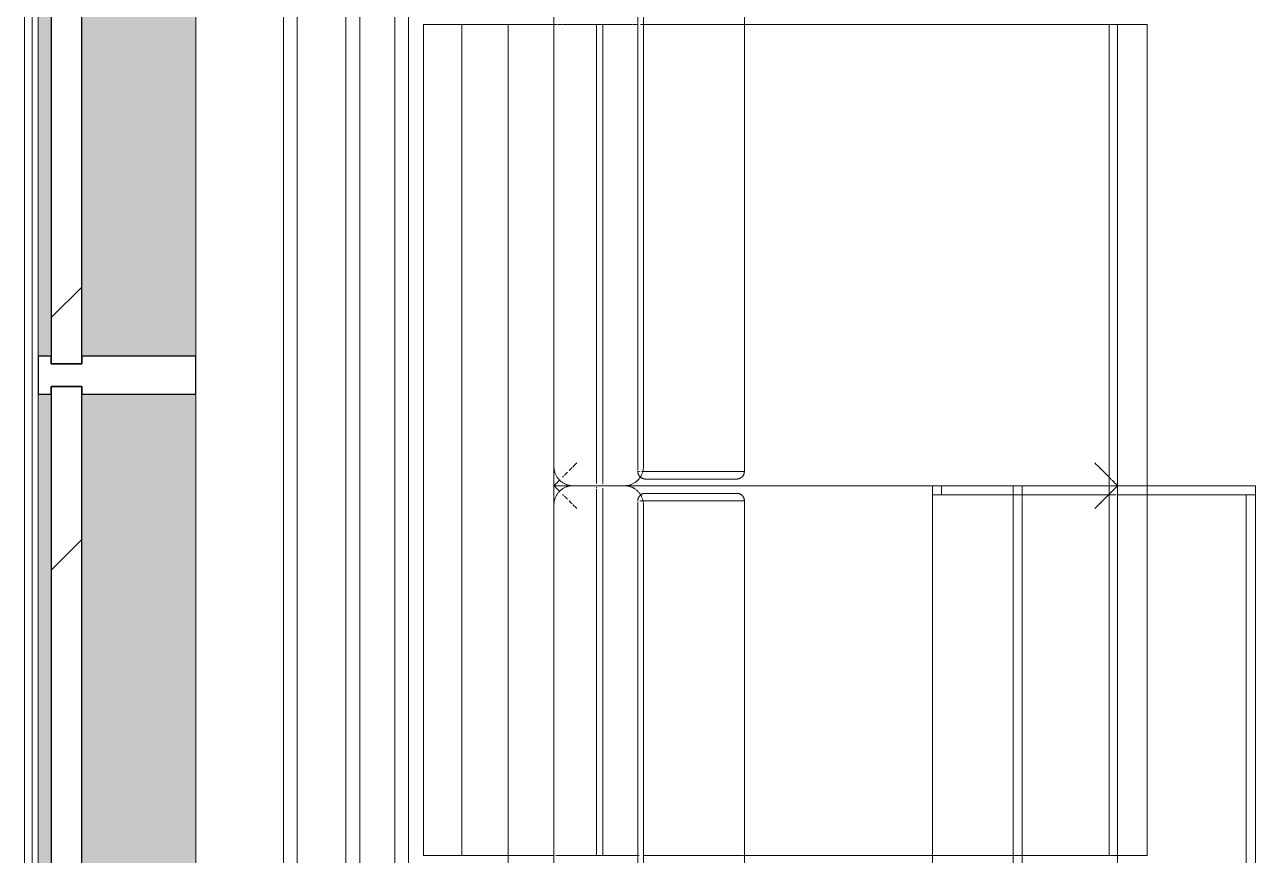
# Model space of a CAD drawing. Header units: millimetres. Extents: x 855 to 103073, y -1987 to 27400.
# Drawn here: x 26633 to 28249, y 23320 to 24410 of the extents above; entities that cross this region are included whole.
import ezdxf

# ---------------------------------------------------------------- set-up
doc = ezdxf.new("R2010")
doc.units = ezdxf.units.MM
for name, color, linetype, lineweight in [('A-GLAZ-CURT', 7, 'Continuous', 9), ('A-GLAZ-CURT-1', 7, 'Continuous', 25), ('A-GLAZ-CWMG', 7, 'Continuous', 9), ('A-GLAZ-CWMG-2', 7, 'Continuous', 25), ('M-EQPM', 7, 'Continuous', 9)]:
    doc.layers.add(name, color=color, linetype=linetype, lineweight=lineweight)
doc.layers.add('I-FURN-13', color=7, linetype='Continuous', lineweight=9, true_color=0xf0f0f0)

# ---------------------------------------------------------------- blocks, each defined once
blk = doc.blocks.new('Системная панель - Стекло - 40мм-23998914-План разверток пом_ 1_02_ Этаж 1')
at = {"layer": 'A-GLAZ-CURT'}
h = blk.add_hatch(dxfattribs=at)
h.set_pattern_fill('FP_7', color=256, style=0, pattern_type=2)
h.set_pattern_definition([(135, (23450.12, -3971.1), (-282.843, -282.843), [200, -600]), (135, (23550.12, -4171.1), (-282.843, -282.843), [600, -200]), (135, (23650.12, -3771.1), (-282.843, -282.843), [200, -600])])
h.paths.add_polyline_path([(385, 0), (385, 40), (-385, 40), (-385, 0), (-119.9, 0)])
at = {"layer": 'A-GLAZ-CURT-1'}
for p, q in [((385, 40), (-385, 40)), ((-385, 40), (-385, 0)), ((385, 0), (385, 40)), ((-385, 0), (385, 0))]:
    blk.add_line(p, q, dxfattribs=at)
blk = doc.blocks.new('Прямоугольный импост - Импост структурный с накладкой - 190мм-23186010-План разверток пом_ 1_02_ Этаж 1')
at = {"layer": 'A-GLAZ-CWMG'}
for points in [[(3854.1, 23175.1), (3871.1, 23175.1), (3871.1, 23925.1), (3854.1, 23925.1), (3854.1, 23670.1)], [(4061.1, 23175.1), (4061.1, 23925.1), (3911.1, 23925.1), (3911.1, 23175.1)]]:
    blk.add_hatch(color=256, dxfattribs=at).paths.add_polyline_path(points)
for p, q in [((3854.1, 23175.1), (3854.1, 23925.1)), ((4061.1, 23175.1), (4061.1, 23925.1))]:
    blk.add_line(p, q, dxfattribs=at)
blk = doc.blocks.new('Прямоугольный импост - Импост структурный с накладкой - 190мм-22862219-План разверток пом_ 1_02_ Этаж 1')
at = {"layer": 'A-GLAZ-CWMG-2'}
for p, q in [((-25, 0), (-25, 17)), ((-25, 17), (25, 17)), ((25, 17), (25, 0)), ((-15, 0), (-25, 0)), ((-15, -40), (-15, 0)), ((25, 0), (15, 0)), ((15, 0), (15, -40)), ((-25, -190), (-25, -40)), ((-25, -40), (-15, -40)), ((15, -40), (25, -40)), ((25, -40), (25, -190)), ((25, -190), (-25, -190))]:
    blk.add_line(p, q, dxfattribs=at)
blk = doc.blocks.new('Системная панель - Стекло - 40мм-V5-План разверток пом_ 1_02_ Этаж 1')
at = {"layer": 'A-GLAZ-CURT'}
h = blk.add_hatch(dxfattribs=at)
h.set_pattern_fill('FP_11', color=256, style=0, pattern_type=2)
h.set_pattern_definition([(135, (24250.12, -3971.1), (-282.843, -282.843), [200, -600]), (135, (24350.12, -4171.1), (-282.843, -282.843), [600, -200]), (135, (24450.12, -3771.1), (-282.843, -282.843), [200, -600])])
h.paths.add_polyline_path([(385, 0), (385, 40), (-385, 40), (-385, 0)])
at = {"layer": 'A-GLAZ-CURT-1'}
for p, q in [((385, 40), (-385, 40)), ((-385, 40), (-385, 0)), ((385, 0), (385, 40)), ((-385, 0), (385, 0))]:
    blk.add_line(p, q, dxfattribs=at)
blk = doc.blocks.new('Прямоугольный импост - Импост структурный с накладкой - 170мм-23186685-План разверток пом_ 1_02_ Этаж 1')
at = {"layer": 'A-GLAZ-CWMG'}
for p, q in [((3836.1, 20728.2), (3836.1, 27150.1)), ((3846.1, 20728.2), (3846.1, 27150.1))]:
    blk.add_line(p, q, dxfattribs=at)
blk = doc.blocks.new('Кофетейбл Leger _Minotti_ - 1_74-25577647-План разверток пом_ 1_02_ Этаж 1')
at = {"layer": 'I-FURN-13'}
for p, q in [((212, 275), (-212, 275)), ((-212, 275), (-212, -275)), ((-212, -275), (-212, 275)), ((-212, 275), (212, 275)), ((-200, 275), (-212, 275)), ((-212, 275), (-200, 275)), ((-212, 275), (-212, 263)), ((-200, 275), (-212, 275)), ((-212, 275), (-200, 275)), ((212, 275), (-212, 275)), ((-212, 275), (-212, -275)), ((-212, 263), (-212, 275)), ((-212, 275), (-200, 275)), ((-106.6, 275), (-200, 275)), ((-200, 275), (-106.6, 275)), ((-200, 263), (-200, 275)), ((-200, 275), (-106.6, 275)), ((-94, 275), (-106, 275)), ((-106, 275), (-94, 275)), ((-106, 275), (-106, 263)), ((-94, 275), (-106, 275)), ((-106, 275), (-94, 275)), ((-106, 275), (-94, 275)), ((-26.1, 275), (-94, 275)), ((-94, 275), (-26.1, 275)), ((-94, 263), (-94, 275)), ((-94, 275), (212, 275)), ((1.1, 275), (-25.6, 275)), ((-25.6, 275), (1.1, 275)), ((20, 275), (1.4, 275)), ((1.4, 275), (20, 275)), ((25.5, 275), (20.2, 275)), ((20.2, 275), (25.5, 275)), ((29.1, 275), (25.8, 275)), ((25.8, 275), (29.1, 275)), ((70, 275), (31.1, 275)), ((31.1, 275), (70, 275)), ((212, 275), (70, 275)), ((70, 275), (212, 275)), ((212, -275), (212, 275)), ((212, 275), (212, -275)), ((212, 263), (212, 275)), ((212, 275), (212, 263)), ((212, -275), (212, 275)), ((212, 275), (212, -275)), ((-212, 273), (-212, 263)), ((-212, 263), (-212, 273)), ((-212, 263), (-212, 273)), ((-212, 263), (-200, 263)), ((-200, 263), (-212, 263)), ((-212, 263), (-200, 263)), ((-200, 263), (-212, 263)), ((-212, -263), (-212, 263)), ((-200, 273), (-200, 264.3)), ((-200, 263), (-106.6, 263)), ((-106.6, 263), (-200, 263)), ((-106, 271), (-106, 273.4)), ((-106, 266.2), (-106, 270.1)), ((-106, 263), (-106, 265.1)), ((-94, 263), (-106, 263)), ((-106, 263), (-106, -210)), ((-106, -210), (-106, 263)), ((-106, 263), (-94, 263)), ((-106, 263), (-94, 263)), ((-94, 263), (-106, 263)), ((-106, 263), (-94, 263)), ((-94, 263), (-106, 263)), ((-94, 273.5), (-94, 271)), ((-94, 270.2), (-94, 266.3)), ((-94, 265.2), (-94, 263)), ((-94, 260), (-94, 263)), ((-94, 263), (-94, 260)), ((-94, 263), (1.1, 263)), ((1.1, 263), (-94, 263)), ((-94, -210), (-94, 258.9)), ((-94, 258.9), (-94, -210)), ((1.5, 263), (19.1, 263)), ((19.1, 263), (1.5, 263)), ((20.2, 263), (22.3, 263)), ((22.3, 263), (20.2, 263)), ((22.4, 263), (25.5, 263)), ((25.5, 263), (22.4, 263)), ((25.7, 263), (27.1, 263)), ((27.1, 263), (25.7, 263)), ((27.1, 263), (29.1, 263)), ((29.1, 263), (27.1, 263)), ((31.1, 263), (70, 263)), ((70, 263), (31.1, 263)), ((70, 263), (212, 263)), ((200, 263), (70, 263)), ((212, 263), (200, 263)), ((200, 263), (200, -263)), ((200, -263), (200, 263)), ((200, 263), (212, 263)), ((212, 263), (200, 263)), ((212, -263), (212, 263)), ((212, 263), (212, -263)), ((-106, -210), (-106, -220)), ((-106, -220), (-106, -210)), ((-94, -220), (-94, -210)), ((-94, -210), (-94, -220)), ((-106, -220), (-106, -263)), ((-106, -263), (-106, -220)), ((-94, -263), (-94, -220)), ((-94, -220), (-94, -263)), ((-200, -263), (-212, -263)), ((-212, -263), (-212, -275)), ((-212, -275), (-212, -263)), ((-212, -263), (-200, -263)), ((-212, -263), (-212, -275)), ((-200, -263), (-212, -263)), ((-212, -263), (-200, -263)), ((-212, -275), (-212, -263)), ((-212, -275), (-212, -263)), ((-106.6, -263), (-200, -263)), ((-200, -263), (-106.6, -263)), ((-200, -275), (-200, -263)), ((-200, -263), (-200, -274.7)), ((-106, -263), (-94, -263)), ((-94, -263), (-106, -263)), ((-94, -263), (-106, -263)), ((-106, -263), (-94, -263)), ((-106, -263), (-106, -275)), ((-94, -263), (-106, -263)), ((-106, -263), (-94, -263)), ((-106, -275), (-106, -263)), ((6.1, -263), (-94, -263)), ((-94, -263), (6.1, -263)), ((-94, -275), (-94, -263)), ((-94, -263), (-94, -275)), ((15.2, -263), (6.2, -263)), ((6.2, -263), (15.2, -263)), ((20, -263), (16.1, -263)), ((16.1, -263), (20, -263)), ((21.6, -263), (20.3, -263)), ((20.3, -263), (21.6, -263)), ((25.6, -263), (22.3, -263)), ((22.3, -263), (25.6, -263)), ((29.1, -263), (27.1, -263)), ((27.1, -263), (29.1, -263)), ((32.5, -263), (31.1, -263)), ((31.1, -263), (32.5, -263)), ((44.7, -263), (33, -263)), ((33, -263), (44.7, -263)), ((54.3, -263), (45.2, -263)), ((45.2, -263), (54.3, -263)), ((64, -263), (55.9, -263)), ((55.9, -263), (64, -263)), ((69.8, -263), (64.3, -263)), ((64.3, -263), (69.8, -263)), ((212, -263), (69.8, -263)), ((69.8, -263), (200, -263)), ((200, -263), (212, -263)), ((212, -263), (200, -263)), ((200, -263), (212, -263)), ((212, -275), (212, -263)), ((212, -263), (212, -275)), ((-212, -275), (212, -275)), ((212, -275), (-212, -275)), ((-212, -275), (-200, -275)), ((-200, -275), (-212, -275)), ((-212, -275), (-200, -275)), ((-200, -275), (-212, -275)), ((-212, -275), (212, -275)), ((-200, -275), (-212, -275)), ((-200, -275), (-106.6, -275)), ((-106.6, -275), (-200, -275)), ((-106.6, -275), (-200, -275)), ((-106, -275), (-94, -275)), ((-94, -275), (-106, -275)), ((-106, -275), (-94, -275)), ((-94, -275), (-106, -275)), ((-94, -275), (-106, -275)), ((-94, -275), (6.3, -275)), ((6.3, -275), (-94, -275)), ((212, -275), (-94, -275)), ((6.4, -275), (15.3, -275)), ((15.3, -275), (6.4, -275)), ((16.1, -275), (20, -275)), ((20, -275), (16.1, -275)), ((22.3, -275), (25.6, -275)), ((25.6, -275), (22.3, -275)), ((27.1, -275), (29.2, -275)), ((29.2, -275), (27.1, -275)), ((31.1, -275), (32.4, -275)), ((32.4, -275), (31.1, -275)), ((33, -275), (44.6, -275)), ((44.6, -275), (33, -275)), ((45.2, -275), (54.3, -275)), ((54.3, -275), (45.2, -275)), ((55.9, -275), (63.9, -275)), ((63.9, -275), (55.9, -275)), ((64.3, -275), (69.8, -275)), ((69.8, -275), (64.3, -275)), ((70, -275), (212, -275)), ((212, -275), (70, -275))]:
    blk.add_line(p, q, dxfattribs=at)
blk = doc.blocks.new('Диван базовый _4 подушки_ - 1_56-26565671-План разверток пом_ 1_02_ Этаж 1')
at = {"layer": 'I-FURN-13'}
for p, q in [((-485, 400), (-495, 400)), ((-485, 400), (-495, 400)), ((605, 400), (-485, 400)), ((605, 400), (-485, 400)), ((-25, 340), (-767.5, 340)), ((-495, 340), (-485, 340)), ((-485, 340), (-495, 340)), ((-485, 340), (-25, 340)), ((-25, 340), (-485, 340)), ((-25, 340), (25, 340)), ((0, 340), (-25, 340)), ((25, 340), (0, 340)), ((0, 340), (0, 315)), ((0, 315), (0, 340)), ((605, 340), (25, 340)), ((767.5, 340), (25, 340)), ((25, 340), (605, 340)), ((0, 315), (0, 284.3)), ((0, 315), (0, 247.5)), ((0, 247.5), (0, 315)), ((0, 284.3), (0, 315)), ((0, 284.3), (0, 276.4)), ((0, 276.4), (0, 284.3)), ((0, 275.8), (0, 247.5)), ((0, 247.5), (0, 275.8)), ((0, 247.5), (0, -156.9)), ((0, -156.9), (0, 247.5)), ((-25, 230), (-633, 230)), ((-21.1, 230), (-25, 230)), ((-20, 230), (-19.6, 230)), ((-20, 224.7), (-20, 227.1)), ((-20, 227.1), (-20, 224.7)), ((-20, 227), (-20, 225.9)), ((-20, 225.9), (-20, 227)), ((-20, 225.2), (-20, 226.5)), ((-20, 226.5), (-20, 225.2)), ((-17.6, 229.7), (-17.2, 229.6)), ((-17.2, 229.6), (-16.9, 229.5)), ((-15.4, 228.9), (-15, 228.7)), ((-15, 228.7), (-14.7, 228.5)), ((-14.7, 228.5), (-14.4, 228.3)), ((-14.4, 228.3), (-14, 228)), ((12.4, 227.7), (12.8, 228)), ((14.5, 229), (14.8, 229.2)), ((14.8, 229.2), (15.2, 229.3)), ((18.7, 230), (18.8, 230)), ((19, 230), (18.8, 230)), ((18.8, 229.7), (18.8, 228.9)), ((18.8, 228.9), (18.8, 229.7)), ((18.8, 229.4), (18.8, 227.6)), ((18.8, 227.6), (18.8, 229.4)), ((25, 230), (20.6, 230)), ((767.5, 230), (25, 230)), ((-767.5, 222.5), (-25, 222.5)), ((-20, 225.6), (-20, 222.2)), ((-20, 222.2), (-20, 225.6)), ((-20, 218.8), (-20, 224.8)), ((-20, 224.8), (-20, 223.5)), ((-20, 221.5), (-20, 224.4)), ((-20, 224.4), (-20, 223.4)), ((-20, 223.5), (-20, 189.8)), ((-20, 223.4), (-20, 221.5)), ((-20, 222.1), (-20, 219.7)), ((-20, 219.3), (-20, 222.1)), ((-20, 219.6), (-20, 221.5)), ((-20, 221.5), (-20, 189.6)), ((-20, 219.7), (-20, 190.4)), ((-20, 186.8), (-20, 219.6)), ((-20, 216.5), (-20, 219.3)), ((-20, 187), (-20, 218.8)), ((-20, 186.9), (-20, 217.7)), ((-20, 217.2), (-20, 186.9)), ((-20, 213.2), (-20, 216.5)), ((-20, 197.3), (-20, 213.2)), ((-10, 218.5), (-10, 217.2)), ((-10, 160), (-10, 218.5)), ((-10, 217.2), (-10, 160)), ((-10, 215.3), (-10, 214.3)), ((8.8, 218.5), (8.8, 217.2)), ((8.8, 160), (8.8, 218.5)), ((8.8, 217.2), (8.8, 160)), ((18.8, 225), (18.8, 218.8)), ((18.8, 223.3), (18.8, 225)), ((18.8, 224.5), (18.8, 221.5)), ((18.8, 223.4), (18.8, 224.5)), ((18.8, 221.5), (18.8, 223.4)), ((18.8, 189.8), (18.8, 223.3)), ((18.8, 221.5), (18.8, 219.6)), ((18.8, 189.6), (18.8, 221.5)), ((18.8, 219.6), (18.8, 186.8)), ((18.8, 218.8), (18.8, 187)), ((18.8, 217.7), (18.8, 186.9)), ((18.8, 186.9), (18.8, 217.2)), ((25, 222.5), (767.5, 222.5)), ((-20, 192), (-20, 197.3)), ((-10, 208.1), (-10, 206.9)), ((8.8, 204.7), (8.8, 206.2)), ((-20, 187.7), (-20, 192)), ((-20, 190.4), (-20, 187)), ((-20, 189.8), (-20, 184)), ((-20, 189.6), (-20, 183.9)), ((-20, 160), (-20, 187)), ((-20, 186.3), (-20, 160)), ((-20, 161.6), (-20, 186.3)), ((-20, 160), (-20, 186.1)), ((-20, 186), (-20, 160)), ((-20, 160), (-20, 186)), ((-20, 184), (-20, 160)), ((-20, 183.9), (-20, 160)), ((18.8, 184), (18.8, 189.8)), ((18.8, 183.9), (18.8, 189.6)), ((18.8, 186.3), (18.8, 173.5)), ((18.8, 186.1), (18.8, 173.7)), ((18.8, 160), (18.8, 186)), ((18.8, 186), (18.8, 160)), ((18.8, 160), (18.8, 184)), ((18.8, 160), (18.8, 183.9)), ((-20, 160), (-20, 161.6)), ((18.8, 173.3), (18.8, 160)), ((18.8, 173.1), (18.8, 160)), ((-20, 160), (-20, 146.6)), ((-20, 133), (-20, 160)), ((-20, 146.7), (-20, 160)), ((-20, 160), (-20, 136.1)), ((-20, 134), (-20, 160)), ((-20, 160), (-20, 134)), ((-20, 158.4), (-20, 160)), ((-20, 160), (-20, 136)), ((-20, 146.9), (-20, 158.4)), ((-20, 133.7), (-20, 146.5)), ((-20, 133.9), (-20, 146.3)), ((-20, 146.2), (-20, 133.7)), ((-10, 160), (-10, 102.8)), ((-10, 101.5), (-10, 160)), ((8.8, 160), (8.8, 102.8)), ((8.8, 101.5), (8.8, 160)), ((18.8, 134), (18.8, 160)), ((18.8, 160), (18.8, 134)), ((18.8, 160), (18.8, 133.9)), ((18.8, 136.1), (18.8, 160)), ((18.8, 160), (18.8, 133.7)), ((18.8, 136), (18.8, 160)), ((-20, 136.1), (-20, 130.4)), ((-20, 136), (-20, 130.2)), ((-20, 100.4), (-20, 133.2)), ((-20, 102.8), (-20, 133.1)), ((-20, 133.1), (-20, 102.3)), ((-20, 133), (-20, 129.6)), ((-20, 101.2), (-20, 133)), ((-20, 128), (-20, 132.3)), ((-20, 130.4), (-20, 110.5)), ((-20, 130.2), (-20, 96.7)), ((-20, 129.6), (-20, 100.3)), ((18.8, 130.4), (18.8, 136.1)), ((18.8, 130.2), (18.8, 136)), ((18.8, 133.2), (18.8, 100.4)), ((18.8, 102.8), (18.8, 133.1)), ((18.8, 133.1), (18.8, 102.3)), ((18.8, 133), (18.8, 101.2)), ((18.8, 96.6), (18.8, 130.4)), ((18.8, 96.7), (18.8, 130.2)), ((-20, 122.7), (-20, 128)), ((-20, 106.8), (-20, 122.7)), ((8.8, 114.9), (8.8, 116.5)), ((8.8, 113.3), (8.8, 114.9)), ((-20, 110.5), (-20, 96.6)), ((-20, 103.5), (-20, 106.8)), ((-20, 100.7), (-20, 103.5)), ((-20, 92.6), (-20, 101.2)), ((-20, 93.1), (-20, 100.7)), ((-20, 92.4), (-20, 100.4)), ((-20, 100.3), (-20, 92.3)), ((-10, 102.8), (-10, 101.5)), ((8.8, 111.9), (8.8, 113.1)), ((8.8, 110.5), (8.8, 111.9)), ((8.8, 109.2), (8.8, 110.5)), ((8.8, 107.9), (8.8, 109.2)), ((8.8, 106.8), (8.8, 107.9)), ((8.8, 102.8), (8.8, 101.5)), ((18.8, 101.2), (18.8, 92.6)), ((18.8, 100.4), (18.8, 92.4)), ((-633, 90), (-20, 90)), ((-20, 96.7), (-20, 94.8)), ((-20, 96.6), (-20, 95.3)), ((-20, 95.3), (-20, 90)), ((-20, 94.8), (-20, 90)), ((-20, 92.1), (-20, 93.1)), ((-20, 90), (-20, 92.4)), ((-20, 90), (-20, 91.1)), ((18.8, 94.8), (18.8, 96.7)), ((18.8, 95.3), (18.8, 96.6)), ((18.8, 90), (18.8, 95.3)), ((18.8, 90), (18.8, 94.8)), ((18.8, 92.4), (18.8, 90)), ((18.8, 91.1), (18.8, 90)), ((18.8, 90), (773.8, 90)), ((0, -156.9), (0, -168.9)), ((0, -168.9), (0, -156.9)), ((0, -168.9), (0, -262.3)), ((0, -262.3), (0, -168.9)), ((0, -262.9), (0, -274.9)), ((0, -274.9), (0, -262.9)), ((0, -274.9), (0, -400)), ((0, -400), (0, -274.9)), ((-495, -400), (-485, -400)), ((-495, -400), (-485, -400)), ((-485, -400), (0, -400)), ((-485, -400), (0, -400)), ((0, -400), (605, -400)), ((0, -400), (605, -400))]:
    blk.add_line(p, q, dxfattribs=at)
at = {"layer": 'I-FURN-13', "flags": 128}
for points in [[(0, 315), (0, 316), (-0.1, 317), (-0.2, 318), (-0.3, 319), (-0.5, 320), (-0.7, 320.9), (-1, 321.9), (-1.3, 322.9), (-1.6, 323.8), (-2, 324.7), (-2.4, 325.6), (-2.8, 326.5), (-3.3, 327.4), (-3.8, 328.3), (-4.4, 329.1), (-4.9, 329.9), (-5.6, 330.7), (-6.2, 331.5), (-6.9, 332.2), (-7.6, 332.9), (-8.3, 333.6), (-9.1, 334.3), (-9.9, 334.9), (-10.7, 335.5), (-11.5, 336), (-12.3, 336.6), (-13.2, 337), (-14.1, 337.5), (-15, 337.9), (-15.9, 338.3), (-16.9, 338.6), (-17.8, 339), (-18.8, 339.2), (-19.8, 339.4), (-20.8, 339.6), (-21.7, 339.8), (-22.7, 339.9), (-23.7, 340), (-24.7, 340), (-25, 340)], [(25, 340), (24, 340), (23, 339.9), (22, 339.8), (21, 339.7), (20, 339.5), (19.1, 339.3), (18.1, 339), (17.1, 338.7), (16.2, 338.4), (15.3, 338), (14.4, 337.6), (13.5, 337.2), (12.6, 336.7), (11.7, 336.2), (10.9, 335.6), (10.1, 335.1), (9.3, 334.4), (8.5, 333.8), (7.8, 333.1), (7.1, 332.4), (6.4, 331.7), (5.7, 330.9), (5.1, 330.1), (4.5, 329.3), (4, 328.5), (3.4, 327.7), (3, 326.8), (2.5, 325.9), (2.1, 325), (1.7, 324.1), (1.4, 323.1), (1, 322.2), (0.8, 321.2), (0.6, 320.2), (0.4, 319.2), (0.2, 318.3), (0.1, 317.3), (0, 316.3), (0, 315.3), (0, 315)], [(-25, 222.5), (-24, 222.5), (-23, 222.6), (-22, 222.7), (-21, 222.8), (-20, 223), (-19.1, 223.2), (-18.1, 223.5), (-17.1, 223.8), (-16.2, 224.1), (-15.3, 224.5), (-14.4, 224.9), (-13.5, 225.3), (-12.6, 225.8), (-11.7, 226.3), (-10.9, 226.9), (-10.1, 227.4), (-9.3, 228), (-8.5, 228.7), (-7.8, 229.4), (-7.1, 230.1), (-6.4, 230.8), (-5.7, 231.6), (-5.1, 232.3), (-4.5, 233.1), (-4, 234), (-3.4, 234.8), (-3, 235.7), (-2.5, 236.6), (-2.1, 237.5), (-1.7, 238.4), (-1.4, 239.4), (-1, 240.3), (-0.8, 241.3), (-0.6, 242.3), (-0.4, 243.2), (-0.2, 244.2), (-0.1, 245.2), (0, 246.2), (0, 247.2), (0, 247.5)], [(0, 247.5), (0, 246.5), (0.1, 245.5), (0.2, 244.5), (0.3, 243.5), (0.5, 242.5), (0.7, 241.5), (1, 240.6), (1.3, 239.6), (1.6, 238.7), (2, 237.7), (2.4, 236.8), (2.8, 235.9), (3.3, 235.1), (3.8, 234.2), (4.4, 233.4), (4.9, 232.6), (5.6, 231.8), (6.2, 231), (6.9, 230.3), (7.6, 229.6), (8.3, 228.9), (9.1, 228.2), (9.9, 227.6), (10.7, 227), (11.5, 226.4), (12.3, 225.9), (13.2, 225.4), (14.1, 225), (15, 224.6), (15.9, 224.2), (16.9, 223.8), (17.8, 223.5), (18.8, 223.3), (19.8, 223), (20.8, 222.8), (21.7, 222.7), (22.7, 222.6), (23.7, 222.5), (24.7, 222.5), (25, 222.5)], [(-19.6, 230), (-19.2, 230), (-18.8, 229.9)], [(-18.8, 229.9), (-18.4, 229.9), (-18, 229.8), (-17.6, 229.7)], [(-16.9, 229.5), (-16.5, 229.4), (-16.1, 229.2)], [(-16.1, 229.2), (-15.7, 229), (-15.4, 228.9)], [(-14, 228), (-13.7, 227.8), (-13.4, 227.5)], [(-13.4, 227.5), (-13.1, 227.2), (-12.8, 227)], [(-12.8, 227), (-12.6, 226.7), (-12.3, 226.4)], [(-12.3, 226.4), (-12, 226.1), (-11.8, 225.7), (-11.6, 225.4), (-11.4, 225.1), (-11.2, 224.7), (-11, 224.4), (-10.8, 224), (-10.7, 223.6), (-10.5, 223.2), (-10.4, 222.9), (-10.3, 222.5), (-10.2, 222.1), (-10.1, 221.7), (-10.1, 221.3), (-10, 220.9), (-10, 220.5), (-10, 220.1), (-10, 220)], [(8.8, 220), (8.8, 220.4), (8.9, 220.8), (8.9, 221.2), (8.9, 221.6), (9, 222), (9.1, 222.4), (9.2, 222.8), (9.3, 223.1), (9.5, 223.5), (9.6, 223.9), (9.8, 224.3), (9.9, 224.6), (10.1, 225), (10.3, 225.3), (10.6, 225.6), (10.8, 226), (11, 226.3), (11.3, 226.6), (11.6, 226.9)], [(11.6, 226.9), (11.9, 227.2), (12.1, 227.4), (12.4, 227.7)], [(12.8, 228), (13.1, 228.2), (13.4, 228.4)], [(13.4, 228.4), (13.8, 228.6), (14.1, 228.8), (14.5, 229)], [(15.2, 229.3), (15.6, 229.5), (16, 229.6), (16.3, 229.7), (16.7, 229.8), (17.1, 229.9), (17.5, 229.9)], [(17.5, 229.9), (17.9, 230), (18.3, 230), (18.7, 230)], [(-10, 160), (-10, 162.4), (-10, 164.8), (-10, 167.2), (-10, 169.6), (-10, 171.9), (-10, 174.3), (-10, 176.6), (-10, 178.9), (-10, 181.1), (-10, 183.4), (-10, 185.6), (-10, 187.7), (-10, 189.8), (-10, 191.9), (-10, 193.9), (-10, 195.8), (-10, 197.7), (-10, 199.6), (-10, 201.3), (-10, 203), (-10, 204.7), (-10, 206.2), (-10, 207.7), (-10, 209.2), (-10, 210.5), (-10, 211.7), (-10, 212.9), (-10, 214), (-10, 215), (-10, 215.9), (-10, 216.7), (-10, 217.5), (-10, 218.1), (-10, 218.7), (-10, 219.1), (-10, 219.5), (-10, 219.8), (-10, 219.9), (-10, 220), (-10, 220)], [(-10, 220), (-10, 220), (-10, 219.8), (-10, 219.6), (-10, 219.2), (-10, 218.8), (-10, 218.3), (-10, 217.7), (-10, 217), (-10, 216.2), (-10, 215.3)], [(-10, 214.3), (-10, 213.2), (-10, 212.1)], [(-10, 212.1), (-10, 210.8), (-10, 209.5), (-10, 208.1)], [(8.8, 215.9), (8.8, 216.7), (8.8, 217.5), (8.8, 218.1), (8.8, 218.7), (8.8, 219.1), (8.8, 219.5), (8.8, 219.8), (8.8, 219.9), (8.8, 220), (8.8, 220)], [(8.8, 220), (8.8, 220), (8.8, 219.8), (8.8, 219.6), (8.8, 219.2), (8.8, 218.8), (8.8, 218.3), (8.8, 217.7), (8.8, 217), (8.8, 216.2), (8.8, 215.3), (8.8, 214.3), (8.8, 213.2), (8.8, 212.1), (8.8, 210.8), (8.8, 209.5), (8.8, 208.1), (8.8, 206.7), (8.8, 205.1), (8.8, 203.5), (8.8, 201.8), (8.8, 200), (8.8, 198.2), (8.8, 196.3), (8.8, 194.4), (8.8, 192.4), (8.8, 190.4), (8.8, 188.3), (8.8, 186.1), (8.8, 184), (8.8, 181.7), (8.8, 179.5), (8.8, 177.2), (8.8, 174.9), (8.8, 172.6), (8.8, 170.2), (8.8, 167.8), (8.8, 165.4), (8.8, 163), (8.8, 160.6), (8.8, 160)], [(8.8, 212.9), (8.8, 214), (8.8, 215), (8.8, 215.9)], [(8.8, 207.7), (8.8, 209.2), (8.8, 210.5), (8.8, 211.7)], [(-10, 206.7), (-10, 205.1), (-10, 203.5)], [(-10, 203.5), (-10, 201.8), (-10, 200), (-10, 198.2), (-10, 196.5)], [(-10, 196.3), (-10, 194.4), (-10, 192.4), (-10, 190.4), (-10, 188.3), (-10, 186.1)], [(8.8, 196.5), (8.8, 197.7), (8.8, 199.6), (8.8, 201.3), (8.8, 203), (8.8, 204.7)], [(8.8, 186), (8.8, 187.7), (8.8, 189.8), (8.8, 191.9), (8.8, 193.9), (8.8, 195.8)], [(-10, 186), (-10, 184), (-10, 181.7), (-10, 179.5), (-10, 177.2), (-10, 174.9), (-10, 173)], [(8.8, 173), (8.8, 174.3), (8.8, 176.6), (8.8, 178.9), (8.8, 181.1), (8.8, 183.4), (8.8, 185.6)], [(-10, 172.6), (-10, 170.2), (-10, 167.8), (-10, 165.4), (-10, 163), (-10, 160.6), (-10, 160)], [(8.8, 160), (8.8, 162.4), (8.8, 164.8), (8.8, 167.2), (8.8, 169.6), (8.8, 171.9)], [(-10, 160), (-10, 157.6), (-10, 155.2), (-10, 152.8), (-10, 150.4), (-10, 148.1)], [(-10, 100), (-10, 100), (-10, 100.2), (-10, 100.4), (-10, 100.8), (-10, 101.2), (-10, 101.7), (-10, 102.3), (-10, 103), (-10, 103.8), (-10, 104.7), (-10, 105.7), (-10, 106.8), (-10, 107.9), (-10, 109.2), (-10, 110.5), (-10, 111.9), (-10, 113.3), (-10, 114.9), (-10, 116.5), (-10, 118.2), (-10, 120), (-10, 121.8), (-10, 123.7), (-10, 125.6), (-10, 127.6), (-10, 129.6), (-10, 131.7), (-10, 133.9), (-10, 136), (-10, 138.3), (-10, 140.5), (-10, 142.8), (-10, 145.1), (-10, 147.4), (-10, 149.8), (-10, 152.2), (-10, 154.6), (-10, 157), (-10, 159.4), (-10, 160)], [(-10, 147), (-10, 145.7), (-10, 143.4), (-10, 141.1), (-10, 138.9), (-10, 136.6), (-10, 134.4)], [(8.8, 147.4), (8.8, 149.8), (8.8, 152.2), (8.8, 154.6), (8.8, 157), (8.8, 159.4), (8.8, 160)], [(8.8, 160), (8.8, 157.6), (8.8, 155.2), (8.8, 152.8), (8.8, 150.4), (8.8, 148.1), (8.8, 145.7), (8.8, 143.4), (8.8, 141.1), (8.8, 138.9), (8.8, 136.6), (8.8, 134.4), (8.8, 132.3), (8.8, 130.2), (8.8, 128.1), (8.8, 126.1), (8.8, 124.2), (8.8, 122.3), (8.8, 120.4), (8.8, 118.7), (8.8, 117), (8.8, 115.3), (8.8, 113.8), (8.8, 112.3), (8.8, 110.8), (8.8, 109.5), (8.8, 108.3), (8.8, 107.1), (8.8, 106), (8.8, 105), (8.8, 104.1), (8.8, 103.3), (8.8, 102.5), (8.8, 101.9), (8.8, 101.3), (8.8, 100.9), (8.8, 100.5), (8.8, 100.2), (8.8, 100.1), (8.8, 100), (8.8, 100)], [(8.8, 134), (8.8, 136), (8.8, 138.3), (8.8, 140.5), (8.8, 142.8), (8.8, 145.1), (8.8, 147)], [(-10, 134), (-10, 132.3), (-10, 130.2), (-10, 128.1), (-10, 126.1), (-10, 124.2)], [(8.8, 123.7), (8.8, 125.6), (8.8, 127.6), (8.8, 129.6), (8.8, 131.7), (8.8, 133.9)], [(-10, 123.5), (-10, 122.3), (-10, 120.4), (-10, 118.7), (-10, 117)], [(-10, 117), (-10, 115.3), (-10, 113.8)], [(8.8, 116.5), (8.8, 118.2), (8.8, 120), (8.8, 121.8), (8.8, 123.5)], [(-10, 100), (-10, 99.6), (-10, 99.2), (-10.1, 98.8), (-10.1, 98.4), (-10.2, 98), (-10.3, 97.6), (-10.4, 97.2), (-10.5, 96.9), (-10.6, 96.5), (-10.8, 96.1), (-11, 95.7), (-11.1, 95.4), (-11.3, 95), (-11.5, 94.7), (-11.7, 94.4), (-12, 94), (-12.2, 93.7), (-12.5, 93.4), (-12.8, 93.1), (-13, 92.8), (-13.3, 92.6), (-13.6, 92.3), (-13.9, 92), (-14.3, 91.8), (-14.6, 91.6), (-14.9, 91.4), (-15.3, 91.2), (-15.6, 91), (-16, 90.8), (-16.4, 90.7), (-16.8, 90.5), (-17.1, 90.4), (-17.5, 90.3), (-17.9, 90.2), (-18.3, 90.1), (-18.7, 90.1), (-19.1, 90), (-19.5, 90), (-19.9, 90), (-20, 90)], [(-10, 112.3), (-10, 110.8), (-10, 109.5), (-10, 108.3)], [(-10, 107.1), (-10, 106), (-10, 105), (-10, 104.1)], [(-10, 104.1), (-10, 103.3), (-10, 102.5), (-10, 101.9), (-10, 101.3), (-10, 100.9), (-10, 100.5), (-10, 100.2), (-10, 100.1), (-10, 100), (-10, 100)], [(8.8, 104.7), (8.8, 105.7), (8.8, 106.8)], [(8.8, 100), (8.8, 100), (8.8, 100.2), (8.8, 100.4), (8.8, 100.8), (8.8, 101.2), (8.8, 101.7), (8.8, 102.3), (8.8, 103), (8.8, 103.8), (8.8, 104.7)], [(18.8, 90), (18.4, 90), (18, 90), (17.6, 90.1), (17.2, 90.1), (16.8, 90.2), (16.4, 90.3), (16.1, 90.4), (15.7, 90.5), (15.3, 90.6), (14.9, 90.8), (14.6, 91), (14.2, 91.1), (13.8, 91.3), (13.5, 91.5), (13.2, 91.7), (12.8, 92), (12.5, 92.2), (12.2, 92.5), (11.9, 92.8), (11.6, 93), (11.4, 93.3), (11.1, 93.6), (10.9, 93.9), (10.6, 94.3), (10.4, 94.6), (10.2, 94.9), (10, 95.3), (9.8, 95.6), (9.7, 96), (9.5, 96.4), (9.4, 96.8), (9.2, 97.1), (9.1, 97.5), (9, 97.9), (9, 98.3), (8.9, 98.7), (8.9, 99.1), (8.8, 99.5), (8.8, 99.9), (8.8, 100)]]:
    blk.add_lwpolyline(points, dxfattribs=at)
at = {"layer": 'I-FURN-13'}
for points, knots in [([(-7.6, 332.4), (-7.6, 332.5), (-7.1, 332.9), (-5.8, 334.2), (-3.9, 336.1), (-2.2, 337.8), (-0.5, 339.5), (0, 340), (0, 340)], [-0.4632467, -0.4632467, -0.4632467, -0.4632467, -0.4583333, -0.4166667, -0.3333333, -0.25, -0.1666667, 0, 0, 0, 0]), ([(0, 340), (0, 340), (0.5, 339.5), (2.2, 337.8), (3.9, 336.1), (5.8, 334.2), (7.1, 332.9), (7.6, 332.5), (7.6, 332.4)], [0, 0, 0, 0, 0.1666667, 0.25, 0.3333333, 0.4166667, 0.4583333, 0.4632467, 0.4632467, 0.4632467, 0.4632467]), ([(0, 340), (0, 340), (0.5, 339.5), (2.2, 337.8), (3.9, 336.1), (5.8, 334.2), (7.1, 332.9), (7.5, 332.4), (7.6, 332.4)], [0, 0, 0, 0, 0.1666667, 0.25, 0.3333333, 0.4166667, 0.4583333, 0.4632467, 0.4632467, 0.4632467, 0.4632467]), ([(-15.3, 324.7), (-15.8, 324.2), (-16.6, 323.4), (-17.5, 322.5), (-17.8, 322.2)], [0.67436024, 0.67436024, 0.67436024, 0.67436024, 0.70833333, 0.73413404, 0.73413404, 0.73413404, 0.73413404]), ([(-11.4, 328.6), (-11.5, 328.5), (-11.9, 328.1), (-12.4, 327.6), (-12.7, 327.3)], [0.57474315, 0.57474315, 0.57474315, 0.57474315, 0.58333333, 0.60855883, 0.60855883, 0.60855883, 0.60855883]), ([(-12.7, 327.3), (-12.4, 327.6), (-11.9, 328.1), (-11.5, 328.5), (-11.4, 328.6)], [-0.60855883, -0.60855883, -0.60855883, -0.60855883, -0.58333333, -0.57474315, -0.57474315, -0.57474315, -0.57474315]), ([(-1, 339), (-1.4, 338.6), (-2.2, 337.8), (-3.9, 336.1), (-5.8, 334.2), (-7.1, 332.9), (-7.5, 332.4), (-7.6, 332.4)], [0.1666667, 0.1666667, 0.1666667, 0.1666667, 0.25, 0.3333333, 0.4166667, 0.4583333, 0.4632467, 0.4632467, 0.4632467, 0.4632467]), ([(11.4, 328.6), (11.5, 328.5), (11.9, 328.1), (12.4, 327.6), (12.7, 327.3)], [0.57474315, 0.57474315, 0.57474315, 0.57474315, 0.58333333, 0.60855883, 0.60855883, 0.60855883, 0.60855883]), ([(11.4, 328.6), (11.5, 328.5), (11.9, 328.1), (12.4, 327.6), (12.7, 327.3)], [0.57474315, 0.57474315, 0.57474315, 0.57474315, 0.58333333, 0.60855883, 0.60855883, 0.60855883, 0.60855883]), ([(15.3, 324.7), (15.8, 324.2), (16.6, 323.4), (17.5, 322.5), (17.8, 322.2)], [0.67436024, 0.67436024, 0.67436024, 0.67436024, 0.70833333, 0.73413404, 0.73413404, 0.73413404, 0.73413404]), ([(15.3, 324.7), (15.8, 324.2), (16.6, 323.4), (17.5, 322.5), (17.8, 322.2)], [0.67436024, 0.67436024, 0.67436024, 0.67436024, 0.70833333, 0.73413404, 0.73413404, 0.73413404, 0.73413404]), ([(-19.9, 320.1), (-20.7, 319.3), (-22, 318), (-23.3, 316.7), (-23.8, 316.2)], [0.78184068, 0.78184068, 0.78184068, 0.78184068, 0.83333333, 0.86814782, 0.86814782, 0.86814782, 0.86814782]), ([(-23.8, 316.2), (-23.3, 316.7), (-22, 318), (-20.7, 319.3), (-19.9, 320.1)], [-0.86814782, -0.86814782, -0.86814782, -0.86814782, -0.83333333, -0.78184068, -0.78184068, -0.78184068, -0.78184068]), ([(19.9, 320.1), (20.7, 319.3), (22, 318), (23.3, 316.7), (23.8, 316.2)], [0.78184068, 0.78184068, 0.78184068, 0.78184068, 0.83333333, 0.86814782, 0.86814782, 0.86814782, 0.86814782]), ([(19.9, 320.1), (20.7, 319.3), (22, 318), (23.3, 316.7), (23.8, 316.2)], [0.78184068, 0.78184068, 0.78184068, 0.78184068, 0.83333333, 0.86814782, 0.86814782, 0.86814782, 0.86814782]), ([(0, -400), (0, -400), (-0.5, -399.5), (-2.2, -397.8), (-3.9, -396.1), (-5.8, -394.2), (-7.4, -392.6), (-9.2, -390.8), (-11.7, -388.3), (-14.4, -385.6), (-16.7, -383.3), (-19.1, -380.9), (-23.5, -376.5), (-27.3, -372.6), (-30, -370)], [0, 0, 0, 0, 0.166667, 0.25, 0.333333, 0.416667, 0.458333, 0.5, 0.583333, 0.666667, 0.708333, 0.75, 0.833333, 1, 1, 1, 1]), ([(-15, -385), (-15.6, -384.4), (-16.7, -383.3), (-19.1, -380.9), (-23.5, -376.5), (-27.4, -372.7), (-30, -370)], [0.6666667, 0.6666667, 0.6666667, 0.6666667, 0.7083333, 0.75, 0.8333333, 1, 1, 1, 1]), ([(0, -400), (0, -400), (0.5, -399.5), (2.2, -397.8), (3.9, -396.1), (5.8, -394.2), (7.4, -392.6), (9.2, -390.8), (11.7, -388.3), (14.4, -385.6), (16.7, -383.3), (19.1, -380.9), (23.5, -376.5), (27.4, -372.7), (30, -370)], [0, 0, 0, 0, 0.166667, 0.25, 0.333333, 0.416667, 0.458333, 0.5, 0.583333, 0.666667, 0.708333, 0.75, 0.833333, 1, 1, 1, 1]), ([(30, -370), (27.3, -372.6), (23.5, -376.5), (18.5, -381.5), (15.5, -384.5), (13.3, -386.7), (11.2, -388.8), (9.2, -390.8), (7.4, -392.6), (5.8, -394.2), (3.9, -396.1), (2.2, -397.8), (0.5, -399.5), (0, -400), (0, -400)], [-1, -1, -1, -1, -0.833333, -0.75, -0.666667, -0.625, -0.583333, -0.5, -0.458333, -0.416667, -0.333333, -0.25, -0.166667, 0, 0, 0, 0]), ([(0, -400), (0, -400), (-0.5, -399.5), (-2.2, -397.8), (-3.9, -396.1), (-5.8, -394.2), (-7.4, -392.6), (-9.2, -390.8), (-11.7, -388.3), (-13.9, -386.1), (-15, -385)], [0, 0, 0, 0, 0.1666667, 0.25, 0.3333333, 0.4166667, 0.4583333, 0.5, 0.5833333, 0.6666667, 0.6666667, 0.6666667, 0.6666667])]:
    blk.add_open_spline(points, degree=3, knots=knots, dxfattribs=at)
for points in [[(0, 340), (0, 340), (-0.3, 339.7), (-1, 339)], [(-17.8, 322.2), (-17, 323), (-16.1, 323.9), (-15.3, 324.7)], [(-13.6, 326.4), (-14, 326), (-14.5, 325.5), (-15, 325)], [(-15, 325), (-14.5, 325.5), (-14, 326), (-13.6, 326.4)], [(13.6, 326.4), (14, 326), (14.5, 325.5), (15, 325)], [(13.6, 326.4), (14, 326), (14.5, 325.5), (15, 325)], [(-25, 315.1), (-26.6, 313.4), (-28.3, 311.7), (-30, 310)], [(-30, 310), (-28.3, 311.7), (-26.6, 313.4), (-24.9, 315)], [(24.9, 315), (26.6, 313.4), (28.3, 311.7), (30, 310)], [(25, 315.1), (26.6, 313.4), (28.3, 311.7), (30, 310)]]:
    blk.add_open_spline(points, degree=3, dxfattribs=at)
blk = doc.blocks.new('radiator_prado_classic_z_tip_30_po exemplyaru - Classic Z Тип 30-500-30677909-План разверток пом_ 1_02_ Этаж 1')
at = {"layer": 'M-EQPM'}
for p, q in [((0, 228), (0, 210)), ((1500, 228), (0, 228)), ((1500, 210), (1500, 228)), ((0, 210), (1500, 210)), ((17.5, 210), (17.5, 164)), ((32.5, 164), (32.5, 210)), ((1467.5, 210), (1467.5, 164)), ((1482.5, 164), (1482.5, 210)), ((1500, 164), (0, 164)), ((0, 164), (0, 146)), ((1500, 146), (1500, 164)), ((0, 146), (1500, 146)), ((17.5, 146), (17.5, 121.5)), ((32.5, 82), (32.5, 146)), ((1467.5, 146), (1467.5, 82)), ((1482.5, 121.5), (1482.5, 146)), ((17.5, 121.5), (0, 121.5)), ((17.5, 121.5), (0, 121.5)), ((0, 121.5), (0, 121.2)), ((0, 106.5), (0, 121.5)), ((0, 121.2), (0, 121.2)), ((1500, 121.5), (1482.5, 121.5)), ((1500, 121.5), (1482.5, 121.5)), ((1500, 121.5), (1500, 106.5)), ((1500, 121.2), (1500, 121.5)), ((1500, 121.5), (1500, 121.2)), ((1500, 121.2), (1500, 121.5)), ((0, 106.8), (0, 106.5)), ((0, 106.8), (0, 106.8)), ((0, 106.5), (17.5, 106.5)), ((0, 106.5), (17.5, 106.5)), ((17.5, 106.5), (17.5, 82)), ((1482.5, 82), (1482.5, 106.5)), ((1482.5, 106.5), (1500, 106.5)), ((1482.5, 106.5), (1500, 106.5)), ((1500, 106.5), (1500, 106.8)), ((1500, 106.8), (1500, 106.5)), ((1500, 106.5), (1500, 106.8)), ((1500, 82), (0, 82)), ((0, 82), (0, 64)), ((1500, 64), (1500, 82)), ((1500, 64), (0, 64))]:
    blk.add_line(p, q, dxfattribs=at)
for points, knots in [([(25, 114), (24.5, 114.5), (23.6, 115.4), (22.4, 116.6), (21.6, 117.4), (21.1, 117.9), (20.8, 118.2), (20.5, 118.5), (20.2, 118.8), (19.8, 119.1), (19.6, 119.4), (19.3, 119.7), (19, 120), (18.7, 120.3), (18.5, 120.5), (18.3, 120.7), (18.1, 120.9), (17.9, 121.1), (17.8, 121.2), (17.7, 121.3), (17.5, 121.5), (17.5, 121.5), (17.5, 121.5)], [0, 0, 0, 0, 0.142857, 0.285714, 0.357143, 0.392857, 0.428571, 0.464286, 0.5, 0.535714, 0.571429, 0.607143, 0.642857, 0.678571, 0.714286, 0.75, 0.785714, 0.821429, 0.857143, 0.892857, 0.928571, 1, 1, 1, 1]), ([(17.5, 106.5), (17.5, 106.5), (17.5, 106.5), (17.7, 106.7), (17.8, 106.8), (17.9, 106.9), (18.1, 107.1), (18.3, 107.3), (18.5, 107.5), (18.7, 107.7), (19, 108), (19.3, 108.3), (19.6, 108.6), (19.8, 108.9), (20.3, 109.3), (20.7, 109.7), (21.1, 110.1), (21.6, 110.6), (22.4, 111.4), (23.6, 112.6), (24.5, 113.5), (25, 114)], [0, 0, 0, 0, 0.071429, 0.107143, 0.142857, 0.178571, 0.214286, 0.25, 0.285714, 0.321429, 0.357143, 0.392857, 0.428571, 0.464286, 0.5, 0.571429, 0.607143, 0.642857, 0.714286, 0.857143, 1, 1, 1, 1]), ([(1475, 114), (1475.5, 114.5), (1476.4, 115.4), (1477.6, 116.6), (1478.4, 117.4), (1478.9, 117.9), (1479.2, 118.2), (1479.5, 118.5), (1479.8, 118.8), (1480.1, 119.2), (1480.4, 119.4), (1480.7, 119.7), (1481, 120), (1481.3, 120.3), (1481.5, 120.5), (1481.7, 120.7), (1481.9, 120.9), (1482.1, 121.1), (1482.2, 121.2), (1482.3, 121.3), (1482.5, 121.5), (1482.5, 121.5), (1482.5, 121.5)], [0, 0, 0, 0, 0.142857, 0.285714, 0.357143, 0.392857, 0.428571, 0.464286, 0.5, 0.535714, 0.571429, 0.607143, 0.642857, 0.678571, 0.714286, 0.75, 0.785714, 0.821429, 0.857143, 0.892857, 0.928571, 1, 1, 1, 1]), ([(1482.5, 106.5), (1482.5, 106.5), (1482.5, 106.5), (1482.3, 106.7), (1482.2, 106.8), (1482.1, 106.9), (1481.9, 107.1), (1481.7, 107.3), (1481.5, 107.5), (1481.3, 107.7), (1481, 108), (1480.7, 108.3), (1480.4, 108.6), (1480.1, 108.8), (1479.7, 109.3), (1479.3, 109.7), (1478.9, 110.1), (1478.4, 110.6), (1477.6, 111.4), (1476.4, 112.6), (1475.5, 113.5), (1475, 114)], [0, 0, 0, 0, 0.071429, 0.107143, 0.142857, 0.178571, 0.214286, 0.25, 0.285714, 0.321429, 0.357143, 0.392857, 0.428571, 0.464286, 0.5, 0.571429, 0.607143, 0.642857, 0.714286, 0.857143, 1, 1, 1, 1])]:
    blk.add_open_spline(points, degree=3, knots=knots, dxfattribs=at)
blk = doc.blocks.new('1_56 Диван в зоне ожидания1 - 1_56 Диван в зоне ожидания-31224257-План разверток пом_ 1_02_ Этаж 1')
at = {"layer": 'I-FURN-13'}
for p, q in [((-16475.9, 19335.1), (-16475.9, 19385.1)), ((-16475.9, 19385.1), (-16475.9, 19382.2)), ((-16475.9, 19385.1), (-15385.9, 19385.1)), ((-15385.9, 19385.1), (-16475.9, 19385.1)), ((-16475.9, 19381.4), (-16475.9, 19376.5)), ((-16475.9, 19375.4), (-16475.9, 19368.4)), ((-15385.9, 19382.2), (-15385.9, 19385.1)), ((-15385.9, 19385.1), (-15385.9, 19335.1)), ((-15385.9, 19376.5), (-15385.9, 19381.4)), ((-15385.9, 19368.4), (-15385.9, 19375.4)), ((-16475.9, 19367.3), (-16475.9, 19358.4)), ((-15385.9, 19358.4), (-15385.9, 19367.3)), ((-16475.9, 19357.5), (-16475.9, 19347)), ((-16475.9, 19346.6), (-16475.9, 19335.1)), ((-15385.9, 19347), (-15385.9, 19357.5)), ((-15385.9, 19335.1), (-15385.9, 19346.6)), ((-16475.9, 19263.4), (-16475.9, 19335.1)), ((-16475.9, 19335.1), (-16475.9, 19274)), ((-15385.9, 19335.1), (-16475.9, 19335.1)), ((-15385.9, 19335.1), (-16475.9, 19335.1)), ((-15385.9, 19274), (-15385.9, 19335.1)), ((-15385.9, 19335.1), (-15385.9, 19263.4)), ((-16475.9, 19272), (-16475.9, 19270.4)), ((-16475.9, 19269.6), (-16475.9, 19266.9)), ((-16475.9, 19265.2), (-16475.9, 19263.4)), ((-16475.9, 19234.1), (-16475.9, 19263.4)), ((-16475.9, 19262.9), (-16475.9, 19259.9)), ((-15385.9, 19268.3), (-15385.9, 19269.6)), ((-15385.9, 19265.2), (-15385.9, 19268)), ((-15385.9, 19263.4), (-15385.9, 19265)), ((-15385.9, 19263.4), (-15385.9, 19234.1)), ((-15385.9, 19256), (-15385.9, 19262.6)), ((-16475.9, 19259), (-16475.9, 19255.7)), ((-16475.9, 19255.5), (-16475.9, 19252.8)), ((-16475.9, 19251.7), (-16475.9, 19245)), ((-15385.9, 19248.5), (-15385.9, 19255.5)), ((-15385.9, 19218.4), (-15385.9, 19248.5)), ((-16475.9, 19244), (-16475.9, 19225.6)), ((-16475.9, 19214), (-16475.9, 19234.1)), ((-15385.9, 19234.1), (-15385.9, 19213.9)), ((-16475.9, 19225.1), (-16475.9, 19221.9)), ((-16475.9, 19221.5), (-16475.9, 19218.8)), ((-16475.9, 19218.4), (-16475.9, 19216.3)), ((-16475.9, 19216), (-16475.9, 19214.7)), ((-15385.9, 19216), (-15385.9, 19217.4)), ((-15385.9, 19213.1), (-15385.9, 19212)), ((-16475.9, 19210.5), (-16475.9, 19212)), ((-16475.9, 19150.4), (-16475.9, 19209.6)), ((-16475.9, 19209.6), (-16475.9, 19207.7)), ((-16475.9, 19206.5), (-16475.9, 19205.2)), ((-16475.9, 19204.2), (-16475.9, 19201.3)), ((-16475.9, 19200.5), (-16475.9, 19158.3)), ((-15385.9, 19210), (-15385.9, 19211.4)), ((-15385.9, 19211.4), (-15385.9, 19209.6)), ((-15385.9, 19208.9), (-15385.9, 19206.5)), ((-15385.9, 19206.5), (-15385.9, 19208.8)), ((-15385.9, 19205.7), (-15385.9, 19202.9)), ((-15385.9, 19203.7), (-15385.9, 19205.2)), ((-15385.9, 19158.3), (-15385.9, 19202)), ((-15385.9, 19202), (-15385.9, 19150.4)), ((-16475.9, 19150.4), (-16475.9, 19158.3)), ((-16475.9, 19158.3), (-16475.9, 19149.7)), ((-16475.9, 19158.3), (-16475.9, 19150.4)), ((-15995.3, 19158.3), (-16475.9, 19158.3)), ((-16475.9, 19149.7), (-16475.9, 19150.4)), ((-16475.9, 19149.7), (-16433.8, 19149.7)), ((-16475.9, 19104), (-16475.9, 19149.7)), ((-16475.9, 19149.7), (-16475.9, 19104)), ((-16433.8, 19149.7), (-15993.9, 19149.7)), ((-15992.9, 19158.3), (-15994.2, 19158.3)), ((-15988.9, 19149.7), (-15987.5, 19149.7)), ((-15971.9, 19158.3), (-15987.8, 19158.3)), ((-15986.5, 19149.7), (-15972.3, 19149.7)), ((-15971.9, 19149.7), (-15385.9, 19149.7)), ((-15385.9, 19158.3), (-15971.2, 19158.3)), ((-15385.9, 19150.4), (-15385.9, 19158.3)), ((-15385.9, 19149.7), (-15385.9, 19158.3)), ((-15385.9, 19158.3), (-15385.9, 19150.4)), ((-15385.9, 19150.4), (-15385.9, 19149.7)), ((-15385.9, 19111.5), (-15385.9, 19149.7)), ((-15385.9, 19149.7), (-15385.9, 19111.5)), ((-16475.9, 19102), (-16475.9, 19103.4)), ((-16475.9, 19103.4), (-16475.9, 19102.1)), ((-15385.9, 19107.6), (-15385.9, 19110.6)), ((-15385.9, 19110.6), (-15385.9, 19107.6)), ((-15385.9, 19104), (-15385.9, 19106.8)), ((-15385.9, 19106.8), (-15385.9, 19104)), ((-15385.9, 19098.5), (-15385.9, 19100.3)), ((-15385.9, 19100.3), (-15385.9, 19098.5)), ((-16475.9, 19094.6), (-16475.9, 19096.7)), ((-16475.9, 19096.5), (-16475.9, 19094.6)), ((-16475.9, 18966.4), (-16475.9, 19094.5)), ((-16475.9, 19094.5), (-16475.9, 18966.4)), ((-15385.9, 19097), (-15385.9, 19098.1)), ((-15385.9, 19098.1), (-15385.9, 19097)), ((-15385.9, 19094.6), (-15385.9, 19096.2)), ((-15385.9, 19096.2), (-15385.9, 19094.6)), ((-15385.9, 18964.5), (-15385.9, 19094.5)), ((-15385.9, 19094.5), (-15385.9, 18964.5)), ((-16475.9, 18964), (-16475.9, 18965.8)), ((-16475.9, 18965.8), (-16475.9, 18964)), ((-16475.9, 18717.1), (-16475.9, 18964)), ((-16475.9, 18964), (-16475.9, 18717.1)), ((-15385.9, 18502.3), (-15385.9, 18964)), ((-15385.9, 18964), (-15385.9, 18485.1)), ((-16475.9, 18485.1), (-16475.9, 18717.1)), ((-16475.9, 18717.1), (-16475.9, 18611.7)), ((-16475.9, 18611.1), (-16475.9, 18599.1)), ((-16475.9, 18599.1), (-16475.9, 18499.4)), ((-16475.9, 18499.3), (-16475.9, 18490)), ((-16475.9, 18489), (-16475.9, 18485.2)), ((-15385.9, 18485.1), (-15385.9, 18501.2)), ((-16475.9, 18485.1), (-16475.9, 18483.6)), ((-16475.9, 18435.1), (-16475.9, 18485.1)), ((-16475.9, 18485.1), (-15999.7, 18485.1)), ((-16002.9, 18485.1), (-16475.9, 18485.1)), ((-16475.9, 18482.7), (-16475.9, 18479.8)), ((-16475.9, 18477.9), (-16475.9, 18476.1)), ((-16475.9, 18473.9), (-16475.9, 18472.1)), ((-16475.9, 18471.7), (-16475.9, 18459.9)), ((-15999.7, 18485.1), (-16002, 18485.1)), ((-15999.7, 18485.1), (-15995, 18485.1)), ((-15995, 18485.1), (-15999.7, 18485.1)), ((-15994.9, 18485.1), (-15992, 18485.1)), ((-15992, 18485.1), (-15994.9, 18485.1)), ((-15989.9, 18485.1), (-15986.9, 18485.1)), ((-15986.9, 18485.1), (-15989.9, 18485.1)), ((-15986.9, 18485.1), (-15982.2, 18485.1)), ((-15982.2, 18485.1), (-15986.9, 18485.1)), ((-15982.1, 18485.1), (-15385.9, 18485.1)), ((-15385.9, 18485.1), (-15982.1, 18485.1)), ((-15385.9, 18485.1), (-15385.9, 18435.1)), ((-15385.9, 18482.7), (-15385.9, 18485.1)), ((-15385.9, 18477.9), (-15385.9, 18480.7)), ((-15385.9, 18474.9), (-15385.9, 18476.7)), ((-15385.9, 18472.1), (-15385.9, 18473.9)), ((-15385.9, 18459.9), (-15385.9, 18471.7)), ((-16475.9, 18459.3), (-16475.9, 18449.2)), ((-15385.9, 18449.2), (-15385.9, 18459.3)), ((-16475.9, 18448.6), (-16475.9, 18440.7)), ((-16475.9, 18440.3), (-16475.9, 18435.1)), ((-15385.9, 18440.7), (-15385.9, 18448.6)), ((-15385.9, 18435.1), (-15385.9, 18440.3)), ((-15990.9, 18435.1), (-16475.9, 18435.1)), ((-15990.9, 18435.1), (-16475.9, 18435.1)), ((-15385.9, 18435.1), (-15990.9, 18435.1)), ((-15385.9, 18435.1), (-15990.9, 18435.1))]:
    blk.add_line(p, q, dxfattribs=at)

msp = doc.modelspace()

# ---------------------------------------------------------------- block references
at = {"layer": 'A-GLAZ-CURT', "rotation": 269.9999999999999}
for name, p in [('Системная панель - Стекло - 40мм-V5-План разверток пом_ 1_02_ Этаж 1', (26668.5, 24350.1)), ('Системная панель - Стекло - 40мм-23998914-План разверток пом_ 1_02_ Этаж 1', (26668.5, 23550.1))]:
    msp.add_blockref(name, p, dxfattribs=at)
at = {"layer": 'A-GLAZ-CWMG'}
for name, p in [('Прямоугольный импост - Импост структурный с накладкой - 170мм-23186685-План разверток пом_ 1_02_ Этаж 1', (22797.4, 0)), ('Прямоугольный импост - Импост структурный с накладкой - 190мм-23186010-План разверток пом_ 1_02_ Этаж 1', (22797.4, 800)), ('Прямоугольный импост - Импост структурный с накладкой - 190мм-23186010-План разверток пом_ 1_02_ Этаж 1', (22797.4, 0))]:
    msp.add_blockref(name, p, dxfattribs=at)
at = {"layer": 'A-GLAZ-CWMG', "extrusion": (0, 0, -1), "rotation": 270.0000000000001}
msp.add_blockref('Прямоугольный импост - Импост структурный с накладкой - 190мм-22862219-План разверток пом_ 1_02_ Этаж 1', (-26668.5, 23950.1), dxfattribs=at)
at = {"layer": 'I-FURN-13'}
for name, p, rotation in [('1_56 Диван в зоне ожидания1 - 1_56 Диван в зоне ожидания-31224257-План разверток пом_ 1_02_ Этаж 1', (46542.5, 39795.9), 89.99999999999987), ('Диван базовый _4 подушки_ - 1_56-26565671-План разверток пом_ 1_02_ Этаж 1', (27668.5, 23805), 89.99999999999997)]:
    msp.add_blockref(name, p, dxfattribs=dict(at, rotation=rotation))
msp.add_blockref('Кофетейбл Leger _Minotti_ - 1_74-25577647-План разверток пом_ 1_02_ Этаж 1', (28037.4, 23530), dxfattribs=at)
at = {"layer": 'M-EQPM', "rotation": 269.9999999999997}
msp.add_blockref('radiator_prado_classic_z_tip_30_po exemplyaru - Classic Z Тип 30-500-30677909-План разверток пом_ 1_02_ Этаж 1', (26909.4, 24470.8), dxfattribs=at)

doc.saveas('drawing.dxf')
